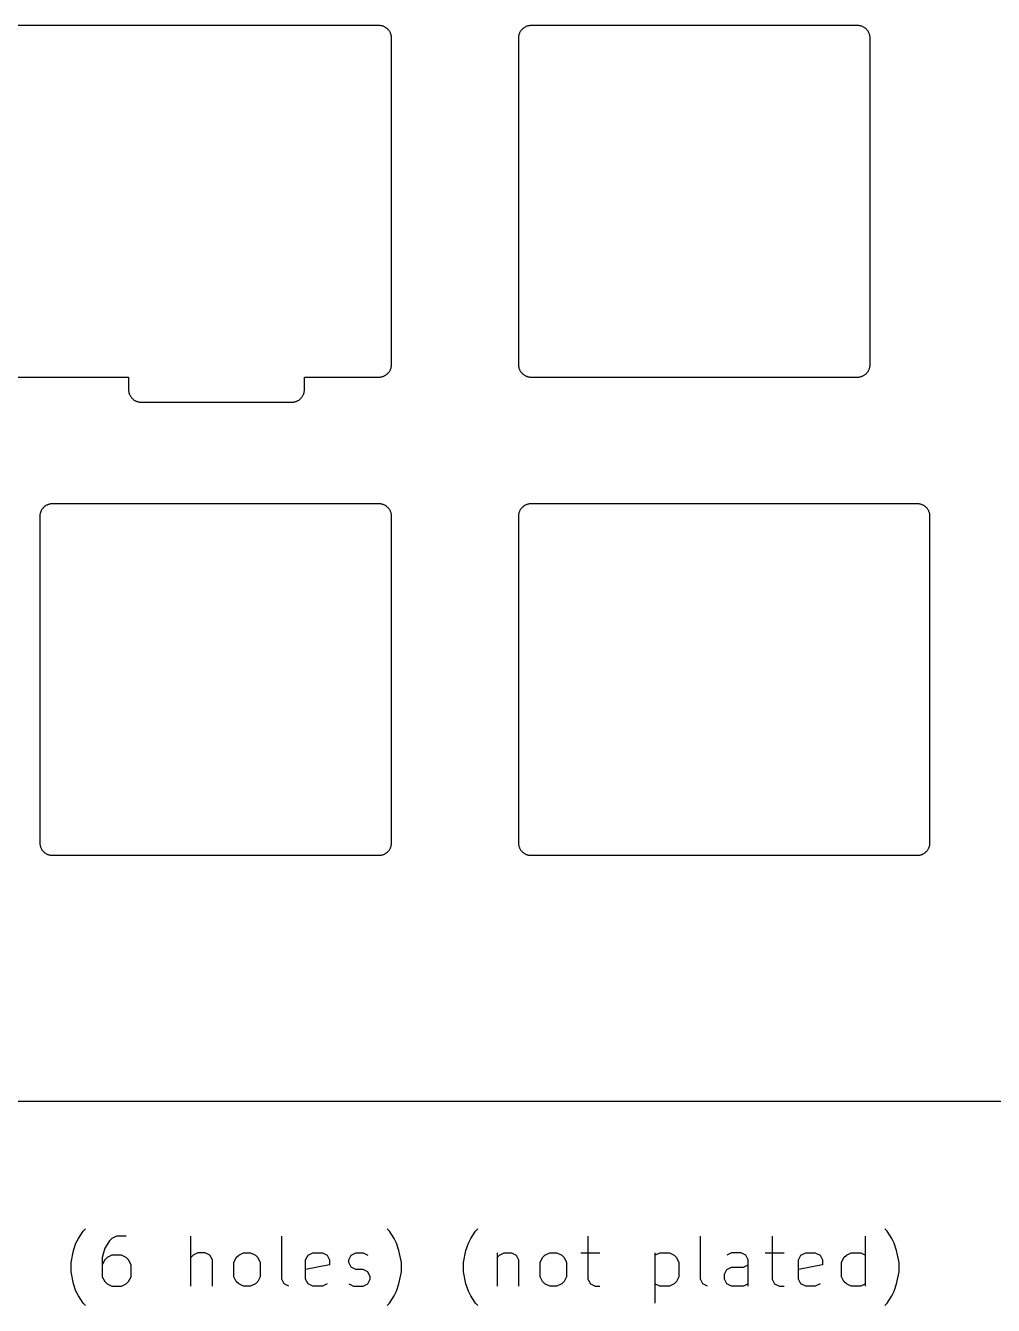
# Model space of a CAD drawing. Extents: x 17 to 282, y -159 to -67.
# Drawn here: x 52.5 to 91, y -158.6 to -107.6 of the extents above; entities that cross this region are included whole.
import ezdxf

# ---------------------------------------------------------------- set-up
doc = ezdxf.new("R2010")
doc.units = 0
doc.layers.add('BLACK', color=7, linetype='CONTINUOUS')

msp = doc.modelspace()

# ---------------------------------------------------------------- linework, layer by layer
at = {"layer": 'BLACK', "linetype": 'CONTINUOUS'}
for p, q in [((53.55, -107.575), (45.1188, -107.575)), ((54.6438, -107.575), (53.55, -107.575)), ((57.0818, -107.575), (54.6438, -107.575)), ((63.0818, -107.575), (57.0818, -107.575)), ((66.55, -107.575), (63.0818, -107.575)), ((66.5748, -107.576), (66.55, -107.575)), ((66.5994, -107.577), (66.5748, -107.576)), ((66.6238, -107.58), (66.5994, -107.577)), ((66.648, -107.585), (66.6238, -107.58)), ((66.6719, -107.59), (66.648, -107.585)), ((66.6954, -107.597), (66.6719, -107.59)), ((66.7186, -107.604), (66.6954, -107.597)), ((66.7414, -107.613), (66.7186, -107.604)), ((66.7637, -107.623), (66.7414, -107.613)), ((66.7855, -107.634), (66.7637, -107.623)), ((66.8067, -107.646), (66.7855, -107.634)), ((66.8274, -107.659), (66.8067, -107.646)), ((66.8475, -107.673), (66.8274, -107.659)), ((66.8669, -107.688), (66.8475, -107.673)), ((66.8856, -107.704), (66.8669, -107.688)), ((66.9036, -107.721), (66.8856, -107.704)), ((66.9207, -107.739), (66.9036, -107.721)), ((66.9368, -107.758), (66.9207, -107.739)), ((66.9519, -107.778), (66.9368, -107.758)), ((66.966, -107.798), (66.9519, -107.778)), ((66.9791, -107.818), (66.966, -107.798)), ((66.9911, -107.84), (66.9791, -107.818)), ((67.0021, -107.861), (66.9911, -107.84)), ((67.012, -107.884), (67.0021, -107.861)), ((67.0207, -107.906), (67.012, -107.884)), ((67.0284, -107.93), (67.0207, -107.906)), ((67.0349, -107.953), (67.0284, -107.93)), ((67.0403, -107.977), (67.0349, -107.953)), ((67.0445, -108.001), (67.0403, -107.977)), ((67.0476, -108.026), (67.0445, -108.001)), ((67.0494, -108.05), (67.0476, -108.026)), ((67.05, -108.075), (67.0494, -108.05)), ((67.05, -121.075), (67.05, -108.075)), ((72.1006, -108.05), (72.1, -108.075)), ((72.1, -108.075), (72.1, -121.075)), ((72.1025, -108.026), (72.1006, -108.05)), ((72.1055, -108.001), (72.1025, -108.026)), ((72.1097, -107.977), (72.1055, -108.001)), ((72.1151, -107.953), (72.1097, -107.977)), ((72.1216, -107.93), (72.1151, -107.953)), ((72.1293, -107.906), (72.1216, -107.93)), ((72.1381, -107.884), (72.1293, -107.906)), ((72.148, -107.861), (72.1381, -107.884)), ((72.1589, -107.84), (72.148, -107.861)), ((72.1709, -107.818), (72.1589, -107.84)), ((72.184, -107.798), (72.1709, -107.818)), ((72.1981, -107.778), (72.184, -107.798)), ((72.2132, -107.758), (72.1981, -107.778)), ((72.2294, -107.739), (72.2132, -107.758)), ((72.2465, -107.721), (72.2294, -107.739)), ((72.2644, -107.704), (72.2465, -107.721)), ((72.2831, -107.688), (72.2644, -107.704)), ((72.3025, -107.673), (72.2831, -107.688)), ((72.3226, -107.659), (72.3025, -107.673)), ((72.3433, -107.646), (72.3226, -107.659)), ((72.3646, -107.634), (72.3433, -107.646)), ((72.3864, -107.623), (72.3646, -107.634)), ((72.4087, -107.613), (72.3864, -107.623)), ((72.4314, -107.604), (72.4087, -107.613)), ((72.4546, -107.597), (72.4314, -107.604)), ((72.4781, -107.59), (72.4546, -107.597)), ((72.502, -107.585), (72.4781, -107.59)), ((72.5262, -107.58), (72.502, -107.585)), ((72.5506, -107.577), (72.5262, -107.58)), ((72.5752, -107.576), (72.5506, -107.577)), ((72.6, -107.575), (72.5752, -107.576)), ((85.6, -107.575), (72.6, -107.575)), ((85.6248, -107.576), (85.6, -107.575)), ((85.6494, -107.577), (85.6248, -107.576)), ((85.6738, -107.58), (85.6494, -107.577)), ((85.698, -107.585), (85.6738, -107.58)), ((85.7219, -107.59), (85.698, -107.585)), ((85.7454, -107.597), (85.7219, -107.59)), ((85.7686, -107.604), (85.7454, -107.597)), ((85.7914, -107.613), (85.7686, -107.604)), ((85.8137, -107.623), (85.7914, -107.613)), ((85.8355, -107.634), (85.8137, -107.623)), ((85.8567, -107.646), (85.8355, -107.634)), ((85.8774, -107.659), (85.8567, -107.646)), ((85.8975, -107.673), (85.8774, -107.659)), ((85.9169, -107.688), (85.8975, -107.673)), ((85.9356, -107.704), (85.9169, -107.688)), ((85.9536, -107.721), (85.9356, -107.704)), ((85.9707, -107.739), (85.9536, -107.721)), ((85.9868, -107.758), (85.9707, -107.739)), ((86.0019, -107.778), (85.9868, -107.758)), ((86.016, -107.798), (86.0019, -107.778)), ((86.0291, -107.818), (86.016, -107.798)), ((86.0411, -107.84), (86.0291, -107.818)), ((86.0521, -107.861), (86.0411, -107.84)), ((86.062, -107.884), (86.0521, -107.861)), ((86.0707, -107.906), (86.062, -107.884)), ((86.0784, -107.93), (86.0707, -107.906)), ((86.0849, -107.953), (86.0784, -107.93)), ((86.0903, -107.977), (86.0849, -107.953)), ((86.0945, -108.001), (86.0903, -107.977)), ((86.0976, -108.026), (86.0945, -108.001)), ((86.0994, -108.05), (86.0976, -108.026)), ((86.1, -108.075), (86.0994, -108.05)), ((86.1, -121.075), (86.1, -108.075)), ((66.9791, -121.332), (66.9911, -121.31)), ((66.9911, -121.31), (67.0021, -121.289)), ((67.0021, -121.289), (67.012, -121.266)), ((67.012, -121.266), (67.0207, -121.244)), ((67.0207, -121.244), (67.0284, -121.22)), ((67.0284, -121.22), (67.0349, -121.197)), ((67.0349, -121.197), (67.0403, -121.173)), ((67.0403, -121.173), (67.0445, -121.149)), ((67.0445, -121.149), (67.0476, -121.124)), ((67.0476, -121.124), (67.0494, -121.1)), ((67.0494, -121.1), (67.05, -121.075)), ((72.1, -121.075), (72.1006, -121.1)), ((72.1006, -121.1), (72.1025, -121.124)), ((72.1025, -121.124), (72.1055, -121.149)), ((72.1055, -121.149), (72.1097, -121.173)), ((72.1097, -121.173), (72.1151, -121.197)), ((72.1151, -121.197), (72.1216, -121.22)), ((72.1216, -121.22), (72.1293, -121.244)), ((72.1293, -121.244), (72.1381, -121.266)), ((72.1381, -121.266), (72.148, -121.289)), ((72.148, -121.289), (72.1589, -121.31)), ((72.1589, -121.31), (72.1709, -121.332)), ((86.0291, -121.332), (86.0411, -121.31)), ((86.0411, -121.31), (86.0521, -121.289)), ((86.0521, -121.289), (86.062, -121.266)), ((86.062, -121.266), (86.0707, -121.244)), ((86.0707, -121.244), (86.0784, -121.22)), ((86.0784, -121.22), (86.0849, -121.197)), ((86.0849, -121.197), (86.0903, -121.173)), ((86.0903, -121.173), (86.0945, -121.149)), ((86.0945, -121.149), (86.0976, -121.124)), ((86.0976, -121.124), (86.0994, -121.1)), ((86.0994, -121.1), (86.1, -121.075)), ((45.1188, -121.575), (53.55, -121.575)), ((53.55, -121.575), (54.6438, -121.575)), ((54.6438, -121.575), (56.5818, -121.575)), ((56.5818, -121.575), (56.5818, -122.075)), ((63.5818, -121.575), (66.55, -121.575)), ((63.5818, -122.075), (63.5818, -121.575)), ((66.55, -121.575), (66.5748, -121.574)), ((66.5748, -121.574), (66.5994, -121.573)), ((66.5994, -121.573), (66.6238, -121.57)), ((66.6238, -121.57), (66.648, -121.565)), ((66.648, -121.565), (66.6719, -121.56)), ((66.6719, -121.56), (66.6954, -121.553)), ((66.6954, -121.553), (66.7186, -121.546)), ((66.7186, -121.546), (66.7414, -121.537)), ((66.7414, -121.537), (66.7637, -121.527)), ((66.7637, -121.527), (66.7855, -121.516)), ((66.7855, -121.516), (66.8067, -121.504)), ((66.8067, -121.504), (66.8274, -121.491)), ((66.8274, -121.491), (66.8475, -121.477)), ((66.8475, -121.477), (66.8669, -121.462)), ((66.8669, -121.462), (66.8856, -121.446)), ((66.8856, -121.446), (66.9036, -121.429)), ((66.9036, -121.429), (66.9207, -121.411)), ((66.9207, -121.411), (66.9368, -121.392)), ((66.9368, -121.392), (66.9519, -121.372)), ((66.9519, -121.372), (66.966, -121.352)), ((66.966, -121.352), (66.9791, -121.332)), ((72.1709, -121.332), (72.184, -121.352)), ((72.184, -121.352), (72.1981, -121.372)), ((72.1981, -121.372), (72.2132, -121.392)), ((72.2132, -121.392), (72.2294, -121.411)), ((72.2294, -121.411), (72.2465, -121.429)), ((72.2465, -121.429), (72.2644, -121.446)), ((72.2644, -121.446), (72.2831, -121.462)), ((72.2831, -121.462), (72.3025, -121.477)), ((72.3025, -121.477), (72.3226, -121.491)), ((72.3226, -121.491), (72.3433, -121.504)), ((72.3433, -121.504), (72.3646, -121.516)), ((72.3646, -121.516), (72.3864, -121.527)), ((72.3864, -121.527), (72.4087, -121.537)), ((72.4087, -121.537), (72.4314, -121.546)), ((72.4314, -121.546), (72.4546, -121.553)), ((72.4546, -121.553), (72.4781, -121.56)), ((72.4781, -121.56), (72.502, -121.565)), ((72.502, -121.565), (72.5262, -121.57)), ((72.5262, -121.57), (72.5506, -121.573)), ((72.5506, -121.573), (72.5752, -121.574)), ((72.5752, -121.574), (72.6, -121.575)), ((72.6, -121.575), (85.6, -121.575)), ((85.6, -121.575), (85.6248, -121.574)), ((85.6248, -121.574), (85.6494, -121.573)), ((85.6494, -121.573), (85.6738, -121.57)), ((85.6738, -121.57), (85.698, -121.565)), ((85.698, -121.565), (85.7219, -121.56)), ((85.7219, -121.56), (85.7454, -121.553)), ((85.7454, -121.553), (85.7686, -121.546)), ((85.7686, -121.546), (85.7914, -121.537)), ((85.7914, -121.537), (85.8137, -121.527)), ((85.8137, -121.527), (85.8355, -121.516)), ((85.8355, -121.516), (85.8567, -121.504)), ((85.8567, -121.504), (85.8774, -121.491)), ((85.8774, -121.491), (85.8975, -121.477)), ((85.8975, -121.477), (85.9169, -121.462)), ((85.9169, -121.462), (85.9356, -121.446)), ((85.9356, -121.446), (85.9536, -121.429)), ((85.9536, -121.429), (85.9707, -121.411)), ((85.9707, -121.411), (85.9868, -121.392)), ((85.9868, -121.392), (86.0019, -121.372)), ((86.0019, -121.372), (86.016, -121.352)), ((86.016, -121.352), (86.0291, -121.332)), ((56.5818, -122.075), (56.5824, -122.1)), ((56.5824, -122.1), (56.5842, -122.124)), ((56.5842, -122.124), (56.5872, -122.149)), ((56.5872, -122.149), (56.5915, -122.173)), ((56.5915, -122.173), (56.5968, -122.197)), ((56.5968, -122.197), (56.6034, -122.22)), ((56.6034, -122.22), (56.611, -122.244)), ((56.611, -122.244), (56.6198, -122.266)), ((56.6198, -122.266), (56.6297, -122.289)), ((56.6297, -122.289), (56.6407, -122.31)), ((56.6407, -122.31), (56.6527, -122.332)), ((56.6527, -122.332), (56.6658, -122.352)), ((63.4978, -122.352), (63.5108, -122.332)), ((63.5108, -122.332), (63.5229, -122.31)), ((63.5229, -122.31), (63.5338, -122.289)), ((63.5338, -122.289), (63.5437, -122.266)), ((63.5437, -122.266), (63.5525, -122.244)), ((63.5525, -122.244), (63.5602, -122.22)), ((63.5602, -122.22), (63.5667, -122.197)), ((63.5667, -122.197), (63.5721, -122.173)), ((63.5721, -122.173), (63.5763, -122.149)), ((63.5763, -122.149), (63.5793, -122.124)), ((63.5793, -122.124), (63.5812, -122.1)), ((63.5812, -122.1), (63.5818, -122.075)), ((56.6658, -122.352), (56.6799, -122.372)), ((56.6799, -122.372), (56.695, -122.392)), ((56.695, -122.392), (56.7111, -122.411)), ((56.7111, -122.411), (56.7282, -122.429)), ((56.7282, -122.429), (56.7462, -122.446)), ((56.7462, -122.446), (56.7649, -122.462)), ((56.7649, -122.462), (56.7843, -122.477)), ((56.7843, -122.477), (56.8044, -122.491)), ((56.8044, -122.491), (56.8251, -122.504)), ((56.8251, -122.504), (56.8463, -122.516)), ((56.8463, -122.516), (56.8681, -122.527)), ((56.8681, -122.527), (56.8904, -122.537)), ((56.8904, -122.537), (56.9132, -122.546)), ((56.9132, -122.546), (56.9363, -122.553)), ((56.9363, -122.553), (56.9599, -122.56)), ((56.9599, -122.56), (56.9838, -122.565)), ((56.9838, -122.565), (57.0079, -122.57)), ((57.0079, -122.57), (57.0323, -122.573)), ((57.0323, -122.573), (57.057, -122.574)), ((57.057, -122.574), (57.0818, -122.575)), ((57.0818, -122.575), (63.0818, -122.575)), ((63.0818, -122.575), (63.1066, -122.574)), ((63.1066, -122.574), (63.1312, -122.573)), ((63.1312, -122.573), (63.1556, -122.57)), ((63.1556, -122.57), (63.1798, -122.565)), ((63.1798, -122.565), (63.2036, -122.56)), ((63.2036, -122.56), (63.2272, -122.553)), ((63.2272, -122.553), (63.2504, -122.546)), ((63.2504, -122.546), (63.2731, -122.537)), ((63.2731, -122.537), (63.2954, -122.527)), ((63.2954, -122.527), (63.3172, -122.516)), ((63.3172, -122.516), (63.3385, -122.504)), ((63.3385, -122.504), (63.3592, -122.491)), ((63.3592, -122.491), (63.3792, -122.477)), ((63.3792, -122.477), (63.3986, -122.462)), ((63.3986, -122.462), (63.4174, -122.446)), ((63.4174, -122.446), (63.4353, -122.429)), ((63.4353, -122.429), (63.4524, -122.411)), ((63.4524, -122.411), (63.4685, -122.392)), ((63.4685, -122.392), (63.4837, -122.372)), ((63.4837, -122.372), (63.4978, -122.352)), ((53.0881, -126.934), (53.0793, -126.956)), ((53.098, -126.911), (53.0881, -126.934)), ((53.1089, -126.89), (53.098, -126.911)), ((53.1209, -126.868), (53.1089, -126.89)), ((53.134, -126.848), (53.1209, -126.868)), ((53.1481, -126.828), (53.134, -126.848)), ((53.1632, -126.808), (53.1481, -126.828)), ((53.1794, -126.789), (53.1632, -126.808)), ((53.1965, -126.771), (53.1794, -126.789)), ((53.2144, -126.754), (53.1965, -126.771)), ((53.2331, -126.738), (53.2144, -126.754)), ((53.2525, -126.723), (53.2331, -126.738)), ((53.2726, -126.709), (53.2525, -126.723)), ((53.2933, -126.696), (53.2726, -126.709)), ((53.3146, -126.684), (53.2933, -126.696)), ((53.3364, -126.673), (53.3146, -126.684)), ((53.3587, -126.663), (53.3364, -126.673)), ((53.3814, -126.654), (53.3587, -126.663)), ((53.4046, -126.647), (53.3814, -126.654)), ((53.4281, -126.64), (53.4046, -126.647)), ((53.452, -126.635), (53.4281, -126.64)), ((53.4762, -126.63), (53.452, -126.635)), ((53.5006, -126.627), (53.4762, -126.63)), ((53.5252, -126.626), (53.5006, -126.627)), ((53.55, -126.625), (53.5252, -126.626)), ((66.55, -126.625), (53.55, -126.625)), ((66.5748, -126.626), (66.55, -126.625)), ((66.5994, -126.627), (66.5748, -126.626)), ((66.6238, -126.63), (66.5994, -126.627)), ((66.648, -126.635), (66.6238, -126.63)), ((66.6719, -126.64), (66.648, -126.635)), ((66.6954, -126.647), (66.6719, -126.64)), ((66.7186, -126.654), (66.6954, -126.647)), ((66.7414, -126.663), (66.7186, -126.654)), ((66.7637, -126.673), (66.7414, -126.663)), ((66.7855, -126.684), (66.7637, -126.673)), ((66.8067, -126.696), (66.7855, -126.684)), ((66.8274, -126.709), (66.8067, -126.696)), ((66.8475, -126.723), (66.8274, -126.709)), ((66.8669, -126.738), (66.8475, -126.723)), ((66.8856, -126.754), (66.8669, -126.738)), ((66.9036, -126.771), (66.8856, -126.754)), ((66.9207, -126.789), (66.9036, -126.771)), ((66.9368, -126.808), (66.9207, -126.789)), ((66.9519, -126.828), (66.9368, -126.808)), ((66.966, -126.848), (66.9519, -126.828)), ((66.9791, -126.868), (66.966, -126.848)), ((66.9911, -126.89), (66.9791, -126.868)), ((67.0021, -126.911), (66.9911, -126.89)), ((67.012, -126.934), (67.0021, -126.911)), ((67.0207, -126.956), (67.012, -126.934)), ((72.1381, -126.934), (72.1293, -126.956)), ((72.148, -126.911), (72.1381, -126.934)), ((72.1589, -126.89), (72.148, -126.911)), ((72.1709, -126.868), (72.1589, -126.89)), ((72.184, -126.848), (72.1709, -126.868)), ((72.1981, -126.828), (72.184, -126.848)), ((72.2132, -126.808), (72.1981, -126.828)), ((72.2294, -126.789), (72.2132, -126.808)), ((72.2465, -126.771), (72.2294, -126.789)), ((72.2644, -126.754), (72.2465, -126.771)), ((72.2831, -126.738), (72.2644, -126.754)), ((72.3025, -126.723), (72.2831, -126.738)), ((72.3226, -126.709), (72.3025, -126.723)), ((72.3433, -126.696), (72.3226, -126.709)), ((72.3646, -126.684), (72.3433, -126.696)), ((72.3864, -126.673), (72.3646, -126.684)), ((72.4087, -126.663), (72.3864, -126.673)), ((72.4314, -126.654), (72.4087, -126.663)), ((72.4546, -126.647), (72.4314, -126.654)), ((72.4781, -126.64), (72.4546, -126.647)), ((72.502, -126.635), (72.4781, -126.64)), ((72.5262, -126.63), (72.502, -126.635)), ((72.5506, -126.627), (72.5262, -126.63)), ((72.5752, -126.626), (72.5506, -126.627)), ((72.6, -126.625), (72.5752, -126.626)), ((74.9813, -126.625), (72.6, -126.625)), ((85.6, -126.625), (74.9813, -126.625)), ((87.9813, -126.625), (85.6, -126.625)), ((88.0061, -126.626), (87.9813, -126.625)), ((88.0307, -126.627), (88.0061, -126.626)), ((88.0551, -126.63), (88.0307, -126.627)), ((88.0793, -126.635), (88.0551, -126.63)), ((88.1031, -126.64), (88.0793, -126.635)), ((88.1267, -126.647), (88.1031, -126.64)), ((88.1498, -126.654), (88.1267, -126.647)), ((88.1726, -126.663), (88.1498, -126.654)), ((88.1949, -126.673), (88.1726, -126.663)), ((88.2167, -126.684), (88.1949, -126.673)), ((88.238, -126.696), (88.2167, -126.684)), ((88.2587, -126.709), (88.238, -126.696)), ((88.2787, -126.723), (88.2587, -126.709)), ((88.2981, -126.738), (88.2787, -126.723)), ((88.3169, -126.754), (88.2981, -126.738)), ((88.3348, -126.771), (88.3169, -126.754)), ((88.3519, -126.789), (88.3348, -126.771)), ((88.368, -126.808), (88.3519, -126.789)), ((88.3832, -126.828), (88.368, -126.808)), ((88.3973, -126.848), (88.3832, -126.828)), ((88.4103, -126.868), (88.3973, -126.848)), ((88.4224, -126.89), (88.4103, -126.868)), ((88.4333, -126.911), (88.4224, -126.89)), ((88.4432, -126.934), (88.4333, -126.911)), ((88.452, -126.956), (88.4432, -126.934)), ((53.0506, -127.1), (53.05, -127.125)), ((53.05, -127.125), (53.05, -140.125)), ((53.0525, -127.076), (53.0506, -127.1)), ((53.0555, -127.051), (53.0525, -127.076)), ((53.0597, -127.027), (53.0555, -127.051)), ((53.0651, -127.003), (53.0597, -127.027)), ((53.0716, -126.98), (53.0651, -127.003)), ((53.0793, -126.956), (53.0716, -126.98)), ((67.0284, -126.98), (67.0207, -126.956)), ((67.0349, -127.003), (67.0284, -126.98)), ((67.0403, -127.027), (67.0349, -127.003)), ((67.0445, -127.051), (67.0403, -127.027)), ((67.0476, -127.076), (67.0445, -127.051)), ((67.0494, -127.1), (67.0476, -127.076)), ((67.05, -127.125), (67.0494, -127.1)), ((67.05, -140.125), (67.05, -127.125)), ((72.1006, -127.1), (72.1, -127.125)), ((72.1, -127.125), (72.1, -140.125)), ((72.1025, -127.076), (72.1006, -127.1)), ((72.1055, -127.051), (72.1025, -127.076)), ((72.1097, -127.027), (72.1055, -127.051)), ((72.1151, -127.003), (72.1097, -127.027)), ((72.1216, -126.98), (72.1151, -127.003)), ((72.1293, -126.956), (72.1216, -126.98)), ((88.4597, -126.98), (88.452, -126.956)), ((88.4662, -127.003), (88.4597, -126.98)), ((88.4716, -127.027), (88.4662, -127.003)), ((88.4758, -127.051), (88.4716, -127.027)), ((88.4788, -127.076), (88.4758, -127.051)), ((88.4806, -127.1), (88.4788, -127.076)), ((88.4813, -127.125), (88.4806, -127.1)), ((88.4813, -140.125), (88.4813, -127.125)), ((53.05, -140.125), (53.0506, -140.15)), ((53.0506, -140.15), (53.0525, -140.174)), ((53.0525, -140.174), (53.0555, -140.199)), ((67.0445, -140.199), (67.0476, -140.174)), ((67.0476, -140.174), (67.0494, -140.15)), ((67.0494, -140.15), (67.05, -140.125)), ((72.1, -140.125), (72.1006, -140.15)), ((72.1006, -140.15), (72.1025, -140.174)), ((72.1025, -140.174), (72.1055, -140.199)), ((88.4758, -140.199), (88.4788, -140.174)), ((88.4788, -140.174), (88.4806, -140.15)), ((88.4806, -140.15), (88.4813, -140.125)), ((53.0555, -140.199), (53.0597, -140.223)), ((53.0597, -140.223), (53.0651, -140.247)), ((53.0651, -140.247), (53.0716, -140.27)), ((53.0716, -140.27), (53.0793, -140.294)), ((53.0793, -140.294), (53.0881, -140.316)), ((53.0881, -140.316), (53.098, -140.339)), ((53.098, -140.339), (53.1089, -140.36)), ((53.1089, -140.36), (53.1209, -140.382)), ((53.1209, -140.382), (53.134, -140.402)), ((53.134, -140.402), (53.1481, -140.422)), ((53.1481, -140.422), (53.1632, -140.442)), ((53.1632, -140.442), (53.1794, -140.461)), ((53.1794, -140.461), (53.1965, -140.479)), ((53.1965, -140.479), (53.2144, -140.496)), ((53.2144, -140.496), (53.2331, -140.512)), ((53.2331, -140.512), (53.2525, -140.527)), ((53.2525, -140.527), (53.2726, -140.541)), ((53.2726, -140.541), (53.2933, -140.554)), ((53.2933, -140.554), (53.3146, -140.566)), ((53.3146, -140.566), (53.3364, -140.577)), ((53.3364, -140.577), (53.3587, -140.587)), ((53.3587, -140.587), (53.3814, -140.596)), ((53.3814, -140.596), (53.4046, -140.603)), ((53.4046, -140.603), (53.4281, -140.61)), ((53.4281, -140.61), (53.452, -140.615)), ((53.452, -140.615), (53.4762, -140.62)), ((53.4762, -140.62), (53.5006, -140.623)), ((53.5006, -140.623), (53.5252, -140.624)), ((53.5252, -140.624), (53.55, -140.625)), ((53.55, -140.625), (66.55, -140.625)), ((66.55, -140.625), (66.5748, -140.624)), ((66.5748, -140.624), (66.5994, -140.623)), ((66.5994, -140.623), (66.6238, -140.62)), ((66.6238, -140.62), (66.648, -140.615)), ((66.648, -140.615), (66.6719, -140.61)), ((66.6719, -140.61), (66.6954, -140.603)), ((66.6954, -140.603), (66.7186, -140.596)), ((66.7186, -140.596), (66.7414, -140.587)), ((66.7414, -140.587), (66.7637, -140.577)), ((66.7637, -140.577), (66.7855, -140.566)), ((66.7855, -140.566), (66.8067, -140.554)), ((66.8067, -140.554), (66.8274, -140.541)), ((66.8274, -140.541), (66.8475, -140.527)), ((66.8475, -140.527), (66.8669, -140.512)), ((66.8669, -140.512), (66.8856, -140.496)), ((66.8856, -140.496), (66.9036, -140.479)), ((66.9036, -140.479), (66.9207, -140.461)), ((66.9207, -140.461), (66.9368, -140.442)), ((66.9368, -140.442), (66.9519, -140.422)), ((66.9519, -140.422), (66.966, -140.402)), ((66.966, -140.402), (66.9791, -140.382)), ((66.9791, -140.382), (66.9911, -140.36)), ((66.9911, -140.36), (67.0021, -140.339)), ((67.0021, -140.339), (67.012, -140.316)), ((67.012, -140.316), (67.0207, -140.294)), ((67.0207, -140.294), (67.0284, -140.27)), ((67.0284, -140.27), (67.0349, -140.247)), ((67.0349, -140.247), (67.0403, -140.223)), ((67.0403, -140.223), (67.0445, -140.199)), ((72.1055, -140.199), (72.1097, -140.223)), ((72.1097, -140.223), (72.1151, -140.247)), ((72.1151, -140.247), (72.1216, -140.27)), ((72.1216, -140.27), (72.1293, -140.294)), ((72.1293, -140.294), (72.1381, -140.316)), ((72.1381, -140.316), (72.148, -140.339)), ((72.148, -140.339), (72.1589, -140.36)), ((72.1589, -140.36), (72.1709, -140.382)), ((72.1709, -140.382), (72.184, -140.402)), ((72.184, -140.402), (72.1981, -140.422)), ((72.1981, -140.422), (72.2132, -140.442)), ((72.2132, -140.442), (72.2294, -140.461)), ((72.2294, -140.461), (72.2465, -140.479)), ((72.2465, -140.479), (72.2644, -140.496)), ((72.2644, -140.496), (72.2831, -140.512)), ((72.2831, -140.512), (72.3025, -140.527)), ((72.3025, -140.527), (72.3226, -140.541)), ((72.3226, -140.541), (72.3433, -140.554)), ((72.3433, -140.554), (72.3646, -140.566)), ((72.3646, -140.566), (72.3864, -140.577)), ((72.3864, -140.577), (72.4087, -140.587)), ((72.4087, -140.587), (72.4314, -140.596)), ((72.4314, -140.596), (72.4546, -140.603)), ((72.4546, -140.603), (72.4781, -140.61)), ((72.4781, -140.61), (72.502, -140.615)), ((72.502, -140.615), (72.5262, -140.62)), ((72.5262, -140.62), (72.5506, -140.623)), ((72.5506, -140.623), (72.5752, -140.624)), ((72.5752, -140.624), (72.6, -140.625)), ((72.6, -140.625), (74.9813, -140.625)), ((74.9813, -140.625), (85.6, -140.625)), ((85.6, -140.625), (87.9813, -140.625)), ((87.9813, -140.625), (88.0061, -140.624)), ((88.0061, -140.624), (88.0307, -140.623)), ((88.0307, -140.623), (88.0551, -140.62)), ((88.0551, -140.62), (88.0793, -140.615)), ((88.0793, -140.615), (88.1031, -140.61)), ((88.1031, -140.61), (88.1267, -140.603)), ((88.1267, -140.603), (88.1498, -140.596)), ((88.1498, -140.596), (88.1726, -140.587)), ((88.1726, -140.587), (88.1949, -140.577)), ((88.1949, -140.577), (88.2167, -140.566)), ((88.2167, -140.566), (88.238, -140.554)), ((88.238, -140.554), (88.2587, -140.541)), ((88.2587, -140.541), (88.2787, -140.527)), ((88.2787, -140.527), (88.2981, -140.512)), ((88.2981, -140.512), (88.3169, -140.496)), ((88.3169, -140.496), (88.3348, -140.479)), ((88.3348, -140.479), (88.3519, -140.461)), ((88.3519, -140.461), (88.368, -140.442)), ((88.368, -140.442), (88.3832, -140.422)), ((88.3832, -140.422), (88.3973, -140.402)), ((88.3973, -140.402), (88.4103, -140.382)), ((88.4103, -140.382), (88.4224, -140.36)), ((88.4224, -140.36), (88.4333, -140.339)), ((88.4333, -140.339), (88.4432, -140.316)), ((88.4432, -140.316), (88.452, -140.294)), ((88.452, -140.294), (88.4597, -140.27)), ((88.4597, -140.27), (88.4662, -140.247)), ((88.4662, -140.247), (88.4716, -140.223)), ((88.4716, -140.223), (88.4758, -140.199)), ((24, -150.412), (277.075, -150.412)), ((54.4881, -156.078), (54.5833, -155.887)), ((54.5833, -155.887), (54.7738, -155.602)), ((54.7738, -155.602), (54.8691, -155.507)), ((55.8214, -155.983), (55.631, -156.268)), ((55.9167, -155.887), (55.8214, -155.983)), ((56.1071, -155.792), (55.9167, -155.887)), ((56.4881, -155.792), (56.1071, -155.792)), ((59.0595, -157.792), (59.0595, -155.792)), ((62.6786, -157.507), (62.6786, -155.792)), ((66.9643, -155.602), (66.8691, -155.507)), ((67.1548, -155.887), (66.9643, -155.602)), ((67.25, -156.078), (67.1548, -155.887)), ((70.1071, -156.078), (70.2024, -155.887)), ((70.2024, -155.887), (70.3929, -155.602)), ((70.3929, -155.602), (70.4881, -155.507)), ((74.8691, -155.792), (74.8691, -157.507)), ((79.3452, -157.507), (79.3452, -155.792)), ((82.2024, -155.792), (82.2024, -157.507)), ((85.9167, -157.792), (85.9167, -155.792)), ((86.7738, -155.602), (86.6786, -155.507)), ((86.9643, -155.887), (86.7738, -155.602)), ((87.0595, -156.078), (86.9643, -155.887)), ((54.2976, -156.84), (54.3929, -156.364)), ((54.3929, -156.364), (54.4881, -156.078)), ((55.631, -156.268), (55.5357, -156.649)), ((59.3452, -156.459), (59.1548, -156.554)), ((59.631, -156.459), (59.3452, -156.459)), ((59.8214, -156.554), (59.631, -156.459)), ((60.9643, -156.554), (61.1548, -156.459)), ((61.1548, -156.459), (61.4405, -156.459)), ((61.4405, -156.459), (61.631, -156.554)), ((63.7262, -156.554), (63.9167, -156.459)), ((63.9167, -156.459), (64.2976, -156.459)), ((64.2976, -156.459), (64.4881, -156.554)), ((65.4405, -156.554), (65.631, -156.459)), ((65.631, -156.459), (65.9167, -156.459)), ((65.9167, -156.459), (66.1071, -156.554)), ((67.3452, -156.364), (67.25, -156.078)), ((67.4405, -156.84), (67.3452, -156.364)), ((69.9167, -156.84), (70.0119, -156.364)), ((70.0119, -156.364), (70.1071, -156.078)), ((71.25, -156.459), (71.25, -157.792)), ((71.3452, -156.554), (71.5357, -156.459)), ((71.5357, -156.459), (71.8214, -156.459)), ((71.8214, -156.459), (72.0119, -156.554)), ((73.1548, -156.554), (73.3452, -156.459)), ((73.3452, -156.459), (73.631, -156.459)), ((73.631, -156.459), (73.8214, -156.554)), ((74.5833, -156.459), (75.3452, -156.459)), ((77.5357, -156.459), (77.5357, -158.459)), ((77.5357, -156.554), (77.7262, -156.459)), ((77.7262, -156.459), (78.1071, -156.459)), ((78.1071, -156.459), (78.2976, -156.554)), ((80.5833, -156.459), (80.3929, -156.554)), ((80.9643, -156.459), (80.5833, -156.459)), ((81.1548, -156.554), (80.9643, -156.459)), ((81.9167, -156.459), (82.6786, -156.459)), ((83.3452, -156.554), (83.5357, -156.459)), ((83.5357, -156.459), (83.9167, -156.459)), ((83.9167, -156.459), (84.1071, -156.554)), ((85.1548, -156.554), (85.3452, -156.459)), ((85.3452, -156.459), (85.7262, -156.459)), ((85.7262, -156.459), (85.9167, -156.554)), ((87.1548, -156.364), (87.0595, -156.078)), ((87.25, -156.84), (87.1548, -156.364)), ((54.2976, -157.221), (54.2976, -156.84)), ((55.5357, -156.649), (55.5357, -157.411)), ((55.631, -156.745), (55.5357, -156.935)), ((55.7262, -156.649), (55.631, -156.745)), ((55.9167, -156.554), (55.7262, -156.649)), ((56.2976, -156.554), (55.9167, -156.554)), ((56.4881, -156.649), (56.2976, -156.554)), ((56.5833, -156.745), (56.4881, -156.649)), ((56.6786, -156.935), (56.5833, -156.745)), ((56.6786, -157.411), (56.6786, -156.935)), ((59.1548, -156.554), (59.0595, -156.649)), ((59.9167, -156.745), (59.8214, -156.554)), ((59.9167, -157.792), (59.9167, -156.745)), ((60.7738, -156.84), (60.8691, -156.649)), ((60.7738, -157.411), (60.7738, -156.84)), ((60.8691, -156.649), (60.9643, -156.554)), ((61.631, -156.554), (61.7262, -156.649)), ((61.7262, -156.649), (61.8214, -156.84)), ((61.8214, -156.84), (61.8214, -157.411)), ((63.631, -156.745), (63.7262, -156.554)), ((63.631, -157.507), (63.631, -156.745)), ((64.5833, -156.935), (63.631, -157.126)), ((64.4881, -156.554), (64.5833, -156.745)), ((64.5833, -156.745), (64.5833, -156.935)), ((65.3452, -156.745), (65.4405, -156.554)), ((65.3452, -156.84), (65.3452, -156.745)), ((65.4405, -157.03), (65.3452, -156.84)), ((67.4405, -157.221), (67.4405, -156.84)), ((69.9167, -157.221), (69.9167, -156.84)), ((71.25, -156.649), (71.3452, -156.554)), ((72.0119, -156.554), (72.1071, -156.745)), ((72.1071, -156.745), (72.1071, -157.792)), ((72.9643, -156.84), (73.0595, -156.649)), ((72.9643, -157.411), (72.9643, -156.84)), ((73.0595, -156.649), (73.1548, -156.554)), ((73.8214, -156.554), (73.9167, -156.649)), ((73.9167, -156.649), (74.0119, -156.84)), ((74.0119, -156.84), (74.0119, -157.411)), ((78.2976, -156.554), (78.3929, -156.649)), ((78.3929, -156.649), (78.4881, -156.84)), ((78.4881, -156.84), (78.4881, -157.411)), ((81.0595, -157.03), (81.25, -156.935)), ((81.25, -156.745), (81.1548, -156.554)), ((81.25, -157.792), (81.25, -156.745)), ((83.25, -156.745), (83.3452, -156.554)), ((83.25, -157.507), (83.25, -156.745)), ((84.2024, -156.935), (83.25, -157.126)), ((84.1071, -156.554), (84.2024, -156.745)), ((84.2024, -156.745), (84.2024, -156.935)), ((84.9643, -156.84), (85.0595, -156.649)), ((84.9643, -157.411), (84.9643, -156.84)), ((85.0595, -156.649), (85.1548, -156.554)), ((87.25, -157.221), (87.25, -156.84)), ((54.3929, -157.697), (54.2976, -157.221)), ((55.5357, -157.411), (55.631, -157.602)), ((56.5833, -157.602), (56.6786, -157.411)), ((60.8691, -157.602), (60.7738, -157.411)), ((61.8214, -157.411), (61.7262, -157.602)), ((62.7738, -157.697), (62.6786, -157.507)), ((63.7262, -157.697), (63.631, -157.507)), ((65.631, -157.126), (65.4405, -157.03)), ((65.9167, -157.126), (65.631, -157.126)), ((66.1071, -157.221), (65.9167, -157.126)), ((66.2024, -157.411), (66.1071, -157.221)), ((66.1071, -157.697), (66.2024, -157.507)), ((66.2024, -157.507), (66.2024, -157.411)), ((67.3452, -157.697), (67.4405, -157.221)), ((70.0119, -157.697), (69.9167, -157.221)), ((73.0595, -157.602), (72.9643, -157.411)), ((74.0119, -157.411), (73.9167, -157.602)), ((74.8691, -157.507), (74.9643, -157.697)), ((78.4881, -157.411), (78.3929, -157.602)), ((79.4405, -157.697), (79.3452, -157.507)), ((80.2976, -157.316), (80.3929, -157.126)), ((80.2976, -157.507), (80.2976, -157.316)), ((80.3929, -157.697), (80.2976, -157.507)), ((80.3929, -157.126), (80.5833, -157.03)), ((80.5833, -157.03), (81.0595, -157.03)), ((82.2024, -157.507), (82.2976, -157.697)), ((83.3452, -157.697), (83.25, -157.507)), ((85.0595, -157.602), (84.9643, -157.411)), ((87.1548, -157.697), (87.25, -157.221)), ((54.4881, -157.983), (54.3929, -157.697)), ((54.5833, -158.173), (54.4881, -157.983)), ((55.631, -157.602), (55.7262, -157.697)), ((55.7262, -157.697), (55.9167, -157.792)), ((55.9167, -157.792), (56.2976, -157.792)), ((56.2976, -157.792), (56.4881, -157.697)), ((56.4881, -157.697), (56.5833, -157.602)), ((60.9643, -157.697), (60.8691, -157.602)), ((61.1548, -157.792), (60.9643, -157.697)), ((61.4405, -157.792), (61.1548, -157.792)), ((61.631, -157.697), (61.4405, -157.792)), ((61.7262, -157.602), (61.631, -157.697)), ((62.9643, -157.792), (62.7738, -157.697)), ((63.9167, -157.792), (63.7262, -157.697)), ((64.2976, -157.792), (63.9167, -157.792)), ((64.4881, -157.697), (64.2976, -157.792)), ((65.3452, -157.697), (65.5357, -157.792)), ((65.5357, -157.792), (65.9167, -157.792)), ((65.9167, -157.792), (66.1071, -157.697)), ((67.1548, -158.173), (67.25, -157.983)), ((67.25, -157.983), (67.3452, -157.697)), ((70.1071, -157.983), (70.0119, -157.697)), ((70.2024, -158.173), (70.1071, -157.983)), ((73.1548, -157.697), (73.0595, -157.602)), ((73.3452, -157.792), (73.1548, -157.697)), ((73.631, -157.792), (73.3452, -157.792)), ((73.8214, -157.697), (73.631, -157.792)), ((73.9167, -157.602), (73.8214, -157.697)), ((74.9643, -157.697), (75.1548, -157.792)), ((75.1548, -157.792), (75.3452, -157.792)), ((77.7262, -157.792), (77.5357, -157.697)), ((78.1071, -157.792), (77.7262, -157.792)), ((78.2976, -157.697), (78.1071, -157.792)), ((78.3929, -157.602), (78.2976, -157.697)), ((79.631, -157.792), (79.4405, -157.697)), ((80.5833, -157.792), (80.3929, -157.697)), ((81.0595, -157.792), (80.5833, -157.792)), ((81.25, -157.697), (81.0595, -157.792)), ((82.2976, -157.697), (82.4881, -157.792)), ((82.4881, -157.792), (82.6786, -157.792)), ((83.5357, -157.792), (83.3452, -157.697)), ((83.9167, -157.792), (83.5357, -157.792)), ((84.1071, -157.697), (83.9167, -157.792)), ((85.1548, -157.697), (85.0595, -157.602)), ((85.3452, -157.792), (85.1548, -157.697)), ((85.7262, -157.792), (85.3452, -157.792)), ((85.9167, -157.697), (85.7262, -157.792)), ((86.9643, -158.173), (87.0595, -157.983)), ((87.0595, -157.983), (87.1548, -157.697)), ((54.7738, -158.459), (54.5833, -158.173)), ((54.8691, -158.554), (54.7738, -158.459)), ((66.8691, -158.554), (66.9643, -158.459)), ((66.9643, -158.459), (67.1548, -158.173)), ((70.3929, -158.459), (70.2024, -158.173)), ((70.4881, -158.554), (70.3929, -158.459)), ((86.6786, -158.554), (86.7738, -158.459)), ((86.7738, -158.459), (86.9643, -158.173))]:
    msp.add_line(p, q, dxfattribs=at)

doc.saveas('drawing.dxf')
